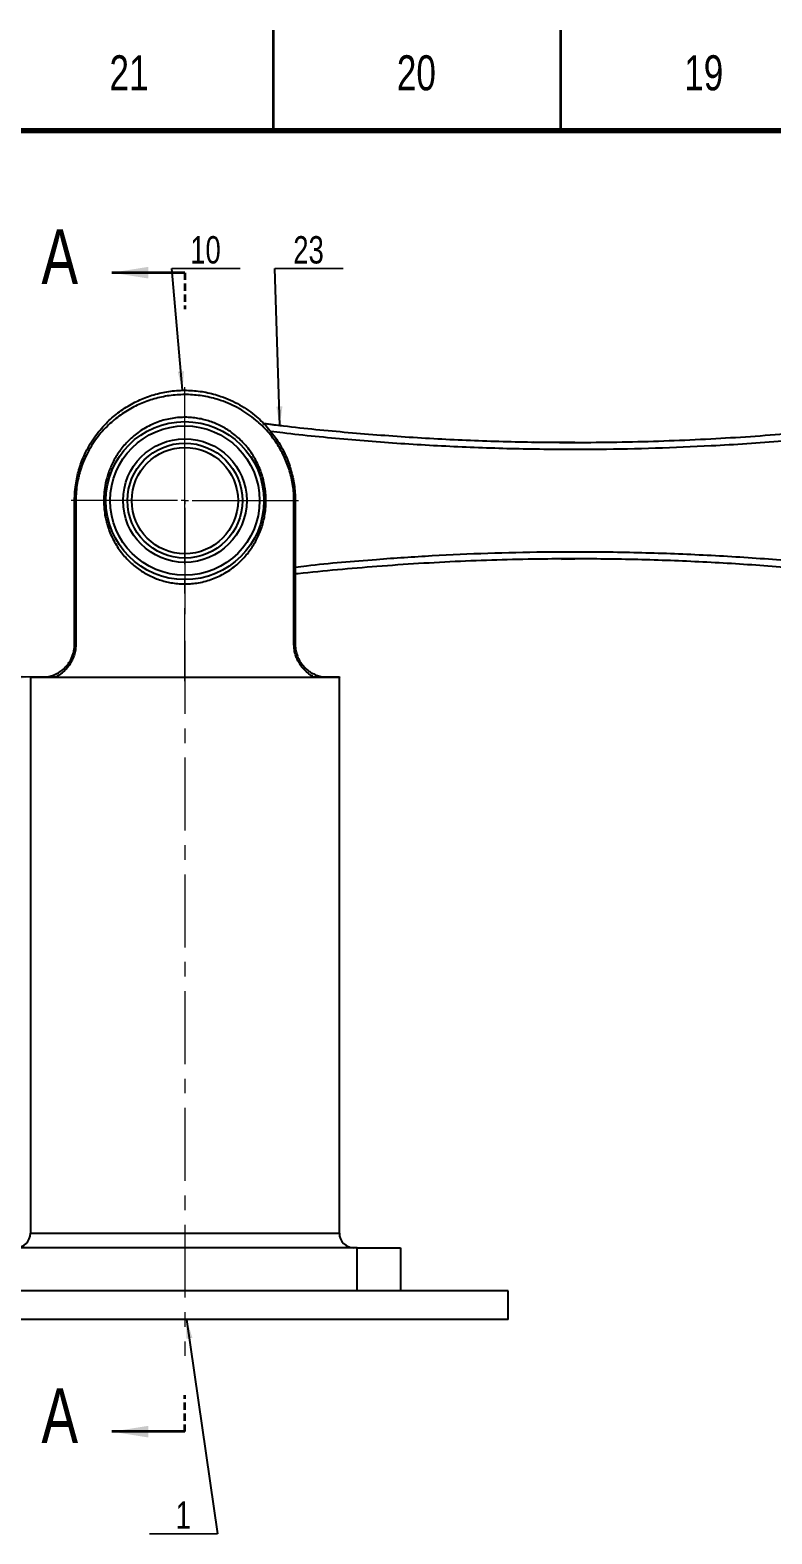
# Model space of a CAD drawing. Header units: millimetres. Extents: x 2 to 1187, y 2 to 839.
# Drawn here: x 152.2 to 281.2, y 576.8 to 838.5 of the extents above; entities that cross this region are included whole.
import ezdxf

# ---------------------------------------------------------------- set-up
doc = ezdxf.new("R2010")
doc.units = ezdxf.units.MM
doc.linetypes.add('CENTERX2', pattern=[20.32, 12.7, -2.54, 2.54, -2.54])
doc.linetypes.add('HIDDEN', pattern=[1.905, 1.27, -0.635])
doc.styles.add('SLDTEXTSTYLE2', font='TXT', dxfattribs={"width": 0.75})
doc.dimstyles.new('SLDDIMSTYLE0', dxfattribs={"dimtxt": 0.18, "dimasz": 3.302, "dimexe": 0, "dimexo": 0.0625, "dimgap": 0, "dimtad": 0, "dimtih": 1, "dimtoh": 1, "dimdec": 0, "dimrnd": 1e-09, "dimzin": 0, "dimdsep": 46, "dimtxsty": 'Standard', "dimsah": 1, "dimcen": 0.09, "dimadec": 0, "dimazin": 0, "dimtfac": 3.302, "dimtdec": 0, "dimtofl": 0, "dimtmove": 0, "dimatfit": 3, "dimfxl": 1, "dimfrac": 2, "dimtolj": 1, "dimtzin": 0, "dimarcsym": 0})

# ---------------------------------------------------------------- blocks, each defined once
blk = doc.blocks.new('SW_NOTE_0')
at = {"color": 0, "linetype": 'Continuous', "lineweight": 0}
for p, q in [((0, 0), (11.88, 0)), ((11.88, 0), (0, 0)), ((0, 0), (11.88, 0)), ((11.88, 0), (0, 0)), ((0, 0), (11.88, 0)), ((11.88, 0), (0, 0))]:
    blk.add_line(p, q, dxfattribs=at)
at = {"color": 0, "linetype": 'Continuous', "lineweight": 0, "insert": (5.84, 5.65), "char_height": 4.762, "attachment_point": 2, "style": 'SLDTEXTSTYLE2'}
blk.add_mtext('10', dxfattribs=at)
blk = doc.blocks.new('SW_NOTE_0_1')
at = {"color": 0, "linetype": 'Continuous', "lineweight": 0}
for p, q in [((0, 0), (11.88, 0)), ((11.88, 0), (0, 0)), ((0, 0), (11.88, 0)), ((11.88, 0), (0, 0)), ((0, 0), (11.88, 0)), ((11.88, 0), (0, 0))]:
    blk.add_line(p, q, dxfattribs=at)
at = {"color": 0, "linetype": 'Continuous', "lineweight": 0, "insert": (5.84, 5.65), "char_height": 4.762, "attachment_point": 2, "style": 'SLDTEXTSTYLE2'}
blk.add_mtext('23', dxfattribs=at)
blk = doc.blocks.new('SW_NOTE_0_8')
at = {"color": 0, "linetype": 'Continuous', "lineweight": 0}
for p, q in [((-11.88, 0), (0, 0)), ((0, 0), (-11.88, 0)), ((-11.88, 0), (0, 0)), ((0, 0), (-11.88, 0)), ((-11.88, 0), (0, 0)), ((0, 0), (-11.88, 0))]:
    blk.add_line(p, q, dxfattribs=at)
at = {"color": 0, "linetype": 'Continuous', "lineweight": 0, "insert": (-5.99, 5.65), "char_height": 4.76, "attachment_point": 2, "style": 'SLDTEXTSTYLE2'}
blk.add_mtext('1', dxfattribs=at)
blk = doc.blocks.new('SW_CENTERMARKSYMBOL_0')
at = {"color": 0, "linetype": 'Continuous', "lineweight": 18}
for p, q in [((0, 1.27), (0, 19.76)), ((-1.27, 0), (-19.76, 0)), ((0, 0), (-0.63, 0)), ((0, 0), (0, 0.63)), ((0, 0), (0, -0.63)), ((0, 0), (0.63, 0)), ((1.27, 0), (19.76, 0)), ((0, -1.27), (0, -19.76))]:
    blk.add_line(p, q, dxfattribs=at)

msp = doc.modelspace()

# ---------------------------------------------------------------- linework, layer by layer
at = {"color": 7, "linetype": 'Continuous', "lineweight": 35}
for p, q in [((194.5, 821), (194.5, 838.5)), ((244.5, 821), (244.5, 838.5)), ((179.0979, 796.2834), (166.3979, 796.2834)), ((179.0979, 594.5968), (166.3979, 594.5968))]:
    msp.add_line(p, q, dxfattribs=at)
at = {"color": 7, "linetype": 'Continuous', "lineweight": 70}
msp.add_line((20, 821), (1169, 821), dxfattribs=at)
at = {"color": 7, "linetype": 'HIDDEN', "lineweight": 35}
for p, q in [((179.0979, 796.2834), (179.0979, 789.9334)), ((179.0979, 594.5968), (179.0979, 600.9468))]:
    msp.add_line(p, q, dxfattribs=at)
at = {"color": 7, "linetype": 'Continuous', "lineweight": 25}
for p, q in [((239.7794, 766.8267), (246.9418, 766.7644)), ((160.1188, 756.6149), (159.8985, 756.6149)), ((159.8985, 731.5647), (159.8985, 756.6149)), ((160.1188, 756.6149), (160.1188, 731.5618)), ((198.077, 756.6149), (198.2973, 756.6149)), ((198.077, 731.5618), (198.077, 756.6149)), ((198.2973, 756.6149), (198.2973, 731.5647)), ((244.6121, 746.4451), (246.9417, 746.4654)), ((152.2229, 725.9399), (156.6957, 725.9399)), ((152.2229, 725.9399), (152.2229, 725.8649)), ((152.2229, 725.8649), (152.2229, 629.1149)), ((152.2229, 725.8649), (205.9729, 725.8649)), ((152.2229, 725.8649), (203.4221, 725.8649)), ((201.5001, 725.9399), (205.9729, 725.9399)), ((203.4221, 725.8649), (205.9729, 725.8649)), ((205.9729, 725.9399), (205.9729, 725.8649)), ((205.9729, 629.1149), (205.9729, 725.8649)), ((152.2229, 629.1149), (205.9729, 629.1149)), ((209.0979, 626.6149), (149.0979, 626.6149)), ((209.0979, 619.1149), (209.0979, 626.6149)), ((209.0979, 626.6149), (216.5979, 626.6149)), ((216.5979, 626.6149), (216.5979, 619.1149)), ((235.3479, 619.1149), (122.8479, 619.1149)), ((235.3479, 614.1149), (235.3479, 619.1149)), ((235.3479, 614.1149), (122.8479, 614.1149))]:
    msp.add_line(p, q, dxfattribs=at)
at = {"color": 7, "linetype": 'CENTERX2', "lineweight": 18}
for p, q in [((179.0979, 725.2118), (179.0979, 762.9649)), ((179.0979, 732.2149), (179.0979, 607.7649))]:
    msp.add_line(p, q, dxfattribs=at)
at = {"color": 7, "linetype": 'Continuous', "lineweight": 25}
for radius in [13.75, 13, 10.75, 10, 9.25]:
    msp.add_circle((179.0979, 756.6149), radius, dxfattribs=at)
for centre, start, end in [((149.7229, 629.1149), 270, 0), ((208.4729, 629.1149), 180, 270)]:
    msp.add_arc(centre, 2.5, start, end, dxfattribs=at)
for points, knots in [([(159.8985, 756.6149), (159.9107, 757.1358), (159.9354, 758.1842), (160.1241, 759.6583), (160.3966, 761.0257), (160.7409, 762.29), (161.169, 763.5245), (161.7233, 764.8285), (162.4208, 766.1734), (163.2891, 767.5504), (164.2753, 768.8547), (165.3151, 770.0094), (166.3762, 771.0163), (167.4453, 771.8951), (168.5911, 772.7051), (169.7641, 773.4109), (170.9443, 774.0124), (172.1287, 774.5206), (173.3646, 774.9541), (174.6469, 775.3073), (175.96, 775.5718), (177.3084, 775.7472), (178.6833, 775.8264), (180.0607, 775.8066), (181.4166, 775.6894), (182.7548, 775.4793), (184.0794, 775.1734), (185.5239, 774.7303), (187.0512, 774.1194), (188.6489, 773.3025), (190.1646, 772.3384), (191.5051, 771.2975), (192.6673, 770.2242), (193.6775, 769.1366), (194.6064, 767.9665), (195.4023, 766.7848), (196.0725, 765.6158), (196.6349, 764.4653), (197.1266, 763.2601), (197.5403, 762.0075), (197.8692, 760.7197), (198.1112, 759.3889), (198.2674, 758.0167), (198.2874, 757.0821), (198.2973, 756.6149)], [0, 0, 0, 0, 0.02494733, 0.05020789, 0.07149236, 0.09278022, 0.1146325, 0.13648769, 0.16405172, 0.19161919, 0.21992677, 0.24823452, 0.27164889, 0.29506227, 0.31894905, 0.34283401, 0.3639089, 0.38498243, 0.40652833, 0.42807277, 0.4496352, 0.47119662, 0.49339405, 0.51559132, 0.5371145, 0.55863845, 0.58077355, 0.60291017, 0.63231888, 0.6617328, 0.69231139, 0.72289447, 0.74819191, 0.77349019, 0.79932867, 0.82516628, 0.84666072, 0.86815359, 0.89006875, 0.91198082, 0.93361246, 0.95524049, 0.97762129, 1, 1, 1, 1]), ([(198.077, 756.6149), (198.0678, 757.0487), (198.0494, 757.9163), (197.9018, 759.2214), (197.6644, 760.5171), (197.3347, 761.7778), (196.9265, 762.981), (196.4451, 764.1337), (195.8878, 765.2466), (195.2228, 766.3755), (194.4434, 767.5019), (193.5333, 768.6212), (192.5311, 769.6747), (191.3844, 770.7054), (190.0876, 771.6875), (188.6132, 772.6092), (187.02, 773.4111), (185.4818, 774.0122), (184.0568, 774.4386), (182.7605, 774.7333), (181.4266, 774.9408), (180.0749, 775.0556), (178.7277, 775.0759), (177.3815, 775.0045), (176.0348, 774.8384), (174.7206, 774.5824), (173.4592, 774.2458), (172.2457, 773.8351), (171.0643, 773.3455), (169.889, 772.7644), (168.7376, 772.0921), (167.6112, 771.3219), (166.5444, 770.4737), (165.4922, 769.5048), (164.4771, 768.4118), (163.5074, 767.1748), (162.6358, 765.8424), (161.9357, 764.5348), (161.3893, 763.289), (160.9669, 762.1164), (160.6195, 760.8909), (160.3451, 759.5601), (160.156, 758.1307), (160.1313, 757.1224), (160.1188, 756.6149)], [0, 0, 0, 0, 0.02122531, 0.04245275, 0.06452926, 0.08661069, 0.10792679, 0.12924628, 0.15102837, 0.17281247, 0.19815178, 0.2234922, 0.24937007, 0.27524721, 0.30491565, 0.3345804, 0.36534319, 0.39610005, 0.41784178, 0.43958215, 0.46191855, 0.48425408, 0.50602716, 0.52780037, 0.55021548, 0.5726317, 0.59388119, 0.61513199, 0.63686954, 0.65860857, 0.6821481, 0.70568927, 0.72971572, 0.75374316, 0.78129107, 0.80883856, 0.83710497, 0.86536685, 0.88642134, 0.90747279, 0.92907365, 0.95066998, 0.97517059, 1, 1, 1, 1]), ([(164.9916, 756.6149), (165.0066, 757.1217), (165.0368, 758.1426), (165.3075, 759.8277), (165.8169, 761.6474), (166.6651, 763.5763), (167.6176, 765.0981), (168.5396, 766.2528), (169.3259, 767.0945), (170.2025, 767.891), (171.1817, 768.6388), (172.2389, 769.3072), (173.3455, 769.8747), (174.4799, 770.334), (175.6445, 770.6927), (176.8579, 770.95), (178.0504, 771.0917), (179.1924, 771.1286), (180.2859, 771.0782), (181.3816, 770.9387), (182.7899, 770.6427), (184.4753, 770.0773), (186.0464, 769.2703), (187.2415, 768.4723), (188.1164, 767.7838), (188.9387, 767.0246), (189.7254, 766.1745), (190.4602, 765.2374), (191.1394, 764.2027), (191.736, 763.0978), (192.2365, 761.9431), (192.6337, 760.7582), (192.933, 759.5385), (193.1301, 758.2751), (193.2305, 756.8071), (193.1783, 755.3815), (192.9921, 754.0251), (192.7481, 752.8965), (192.415, 751.7858), (191.9996, 750.7145), (191.5117, 749.6984), (190.9546, 748.7322), (190.3222, 747.8079), (189.6019, 746.9127), (188.796, 746.0621), (187.8951, 745.2575), (186.9161, 744.5239), (185.8713, 743.8751), (184.7767, 743.3225), (183.6273, 742.8627), (182.4188, 742.5024), (181.2193, 742.2621), (180.0594, 742.1339), (178.9384, 742.1003), (177.8059, 742.1601), (176.7047, 742.3103), (175.6553, 742.54), (174.653, 742.8395), (173.6725, 743.2158), (172.7085, 743.6721), (171.7762, 744.2047), (170.8742, 744.8163), (170.0188, 745.4987), (169.1901, 746.2716), (168.4047, 747.1323), (167.6656, 748.0907), (167.0018, 749.1203), (166.4194, 750.2169), (165.9296, 751.3659), (165.5305, 752.5746), (165.2349, 753.8371), (165.0318, 755.1923), (165.0055, 756.1241), (164.9916, 756.6149)], [0, 0, 0, 0, 0.016593624, 0.033426426, 0.055987746, 0.079066476, 0.103878111, 0.116575185, 0.129272192, 0.143025721, 0.156778463, 0.170956651, 0.185133355, 0.198395444, 0.211656309, 0.225422115, 0.239187016, 0.251000813, 0.262814632, 0.27501453, 0.287214997, 0.310159873, 0.333702283, 0.346167572, 0.358633552, 0.371400433, 0.384167627, 0.398003955, 0.411839946, 0.426081081, 0.440320963, 0.453982979, 0.467643602, 0.481816499, 0.49598845, 0.515821996, 0.528385292, 0.540949413, 0.55390277, 0.566857239, 0.579313373, 0.591770153, 0.604521163, 0.617272361, 0.630807197, 0.644341582, 0.658260735, 0.672178722, 0.685728434, 0.699276792, 0.713333684, 0.727389256, 0.739482663, 0.751575821, 0.764086796, 0.776598148, 0.788021488, 0.79944542, 0.811178701, 0.82291275, 0.835071847, 0.847231695, 0.859683926, 0.872136642, 0.885711178, 0.899285739, 0.913231552, 0.92717656, 0.941111182, 0.955044369, 0.969487707, 0.983929549, 1, 1, 1, 1]), ([(192.784, 770.0708), (193.9411, 769.9216), (198.8462, 769.289), (207.5332, 768.4568), (218.8467, 767.5836), (230.1906, 767.0174), (240.1869, 766.7682), (248.818, 766.7344), (256.0834, 766.824), (263.349, 767.0319), (270.4871, 767.3523), (277.4937, 767.777), (284.3694, 768.3016), (291.2393, 768.9236), (295.8117, 769.4264), (298.0979, 769.6779)], [0, 0, 0, 0, 0.03315513, 0.14055414, 0.24795301, 0.35562728, 0.46330149, 0.53210671, 0.60091194, 0.66978998, 0.73866803, 0.80397059, 0.86927316, 0.93463657, 1, 1, 1, 1]), ([(192.7897, 770.0647), (193.7353, 769.9344), (194.7881, 769.7894), (195.8452, 769.6814), (195.9528, 769.6704)], [0, 0, 0, 0, 0.89820217, 1, 1, 1, 1]), ([(295.4933, 768.1302), (291.364, 767.7159), (283.1056, 766.8874), (271.5897, 766.1357), (260.9714, 765.6842), (251.2564, 765.4862), (240.9842, 765.4979), (230.159, 765.7679), (218.7879, 766.3361), (207.437, 767.2085), (199.189, 768.0054), (194.7336, 768.5587), (194.0431, 768.6445)], [0, 0, 0, 0, 0.122450045, 0.244899856, 0.340465257, 0.436041824, 0.531607115, 0.643554157, 0.755537161, 0.867520671, 0.979468402, 1, 1, 1, 1]), ([(198.2973, 745.0603), (198.9499, 745.1385), (203.6467, 745.7013), (211.5909, 746.3621), (222.1172, 747.0794), (231.825, 747.5083), (242.0944, 747.7454), (252.923, 747.7372), (264.3042, 747.4411), (275.6738, 746.8527), (286.0727, 746.0674), (292.67, 745.3897), (295.4933, 745.0996)], [0, 0, 0, 0, 0.02024669, 0.14571807, 0.2454839, 0.34526139, 0.44502711, 0.56189462, 0.67879968, 0.79570526, 0.91257349, 1, 1, 1, 1]), ([(298.0979, 743.552), (294.3701, 743.9515), (286.8847, 744.7539), (275.608, 745.604), (264.2755, 746.1922), (252.9216, 746.4875), (242.9221, 746.4946), (234.2927, 746.32), (227.0316, 746.0552), (219.7732, 745.6713), (212.6446, 745.1814), (205.6513, 744.5781), (200.9103, 744.1256), (198.4626, 743.841), (198.2973, 743.8218)], [0, 0, 0, 0, 0.112459787, 0.225822606, 0.339185287, 0.452838656, 0.566491977, 0.639117918, 0.711743865, 0.78444667, 0.85714949, 0.926079122, 0.995008775, 1, 1, 1, 1]), ([(155.078, 725.9399), (155.3206, 725.9873), (155.8057, 726.0819), (156.556, 726.3712), (157.2342, 726.7451), (157.8048, 727.1534), (158.3437, 727.6561), (158.8299, 728.2459), (159.2117, 728.8547), (159.5077, 729.4939), (159.6886, 730.0423), (159.8491, 730.7268), (159.8778, 731.2145), (159.8985, 731.5647)], [0, 0, 0, 0, 0.15964144, 0.319115682, 0.413588703, 0.508249938, 0.602425678, 0.680536948, 0.758541216, 0.818222995, 0.877855204, 0.912314605, 1, 1, 1, 1]), ([(160.1188, 731.5618), (160.0942, 731.1653), (160.0488, 730.4342), (159.7565, 729.4415), (159.4997, 728.863), (159.2066, 728.3197), (158.8788, 727.8103), (158.2627, 727.0832), (157.5169, 726.4266), (156.9696, 726.1022), (156.6957, 725.9399)], [0, 0, 0, 0, 0.14204719, 0.26197831, 0.38206894, 0.3882515, 0.51123418, 0.63436442, 0.81701348, 1, 1, 1, 1]), ([(160.1188, 731.5618), (160.1126, 731.5618), (160.093, 731.562), (160.0202, 731.5626), (159.923, 731.5636), (159.9067, 731.5643), (159.8985, 731.5647)], [0, 0, 0, 0, 0.04510694, 0.14285035, 0.5714251, 1, 1, 1, 1]), ([(198.077, 731.5618), (198.0832, 731.5618), (198.1516, 731.5624), (198.2648, 731.5634), (198.2862, 731.5643), (198.2973, 731.5647)], [0, 0, 0, 0, 0.0451776, 0.50038357, 1, 1, 1, 1]), ([(201.5001, 725.9399), (201.2262, 726.1022), (200.6789, 726.4266), (199.9331, 727.0832), (199.317, 727.8104), (198.869, 728.5061), (198.5201, 729.2432), (198.3135, 729.8649), (198.1325, 730.6318), (198.1007, 731.1652), (198.077, 731.5618)], [0, 0, 0, 0, 0.18295235, 0.36556731, 0.48867456, 0.61163428, 0.71035015, 0.80899069, 0.85797934, 1, 1, 1, 1]), ([(198.2973, 731.5647), (198.3186, 731.2147), (198.3577, 730.5724), (198.6046, 729.7063), (198.8231, 729.1943), (199.0769, 728.7069), (199.3659, 728.2458), (199.852, 727.6561), (200.3909, 727.1534), (200.9616, 726.7451), (201.6398, 726.3712), (202.3901, 726.0819), (202.8751, 725.9873), (203.1178, 725.9399)], [0, 0, 0, 0, 0.08769566, 0.16089105, 0.23419627, 0.24136996, 0.31938336, 0.39750378, 0.49169055, 0.58636287, 0.68084695, 0.84033987, 1, 1, 1, 1])]:
    msp.add_open_spline(points, degree=3, knots=knots, dxfattribs=at)
at = {"color": 7, "linetype": 'Continuous', "lineweight": 35}
for points in [[(166.3979, 796.2834), (172.7479, 795.2674), (172.7479, 797.2994)], [(166.3979, 594.5968), (172.7479, 593.5808), (172.7479, 595.6128)]]:
    msp.add_solid(points, dxfattribs=at)

# ---------------------------------------------------------------- block references
at = {"color": 7, "linetype": 'Continuous', "lineweight": 0}
for name, p in [('SW_NOTE_0', (176.8409, 796.9909)), ('SW_NOTE_0_1', (194.7743, 796.9909)), ('SW_CENTERMARKSYMBOL_0', (179.0979, 756.6149)), ('SW_NOTE_0_8', (184.7981, 576.8008))]:
    msp.add_blockref(name, p, dxfattribs=at)

# ---------------------------------------------------------------- texts
at = {"color": 7, "linetype": 'Continuous', "lineweight": 0, "char_height": 6.096, "attachment_point": 2, "style": 'SLDTEXTSTYLE2'}
for s, insert in [('21', (169.3772, 834.1137)), ('20', (219.3772, 834.1137)), ('19', (269.3772, 834.1137))]:
    msp.add_mtext(s, dxfattribs=dict(at, insert=insert))
at = {"color": 7, "linetype": 'Continuous', "char_height": 9.525, "attachment_point": 1, "style": 'SLDTEXTSTYLE2'}
for insert in [(154.1381, 803.8456), (154.1381, 602.159)]:
    msp.add_mtext('A', dxfattribs=dict(at, insert=insert))

# ---------------------------------------------------------------- leaders
at = {"color": 7, "linetype": 'Continuous', "lineweight": 0}
for points in [[(178.6824, 775.8098), (176.8409, 796.9909)], [(195.63, 769.7038), (194.7743, 796.9909)], [(152.2229, 725.9024), (81.3539, 726.4445)], [(179.399, 614.1149), (184.7981, 576.8008)]]:
    msp.add_leader(points, dimstyle='SLDDIMSTYLE0', dxfattribs=at)

doc.saveas('drawing.dxf')
